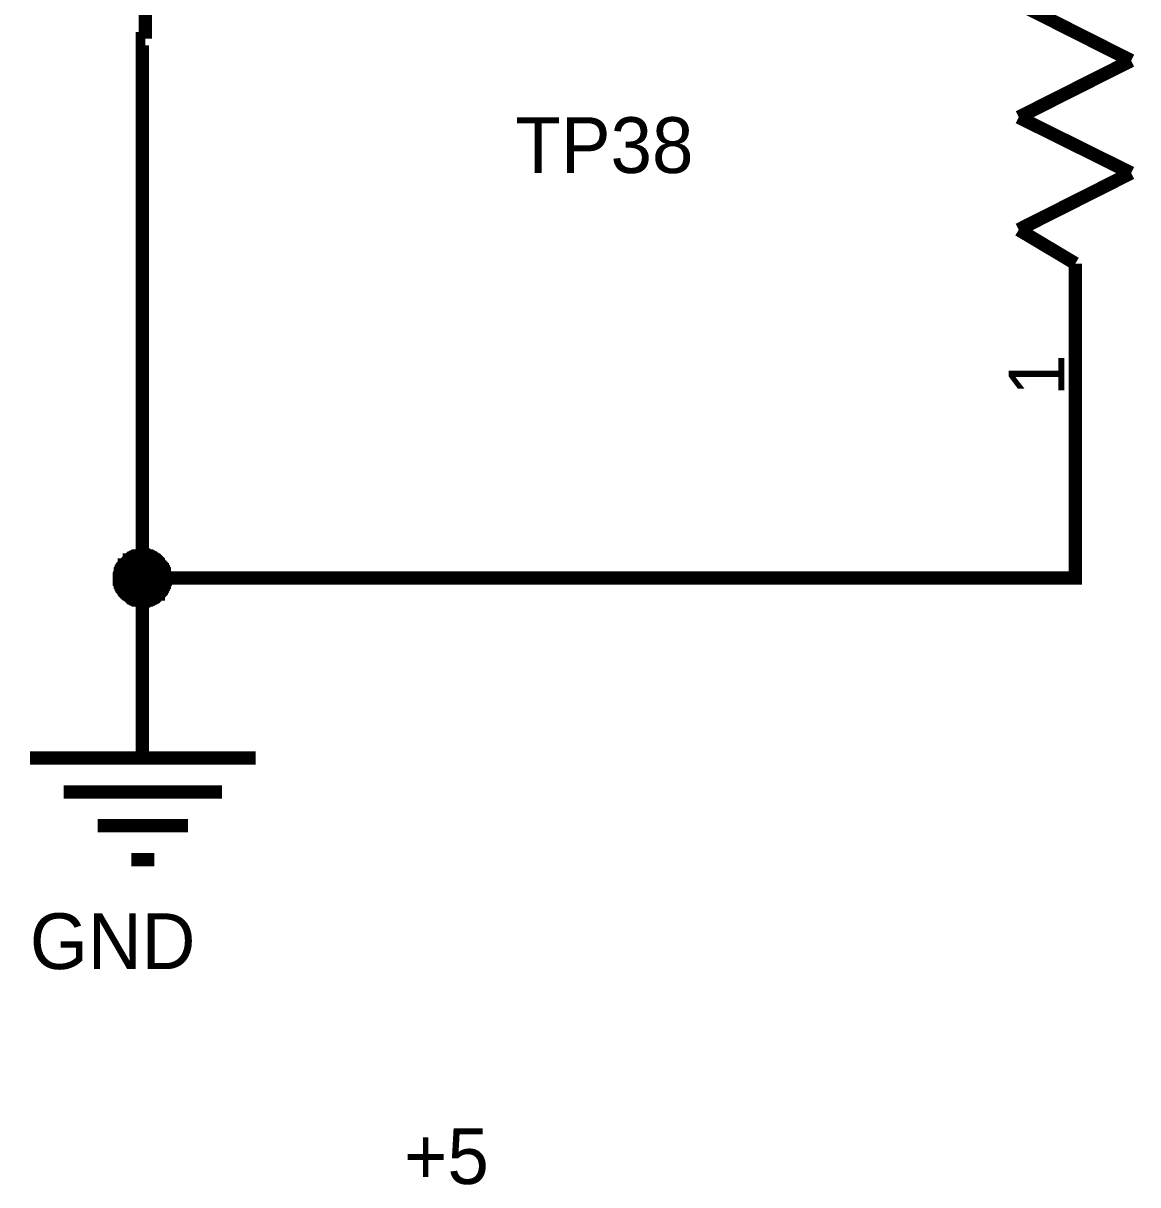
# Model space of a CAD drawing. Header units: millimetres. Extents: x 0 to 800, y 0 to 567.
# Drawn here: x 54.15 to 79.24, y 117.89 to 144.04 of the extents above; entities that cross this region are included whole.
import ezdxf

# ---------------------------------------------------------------- set-up
doc = ezdxf.new("R2010")
doc.units = ezdxf.units.MM
doc.layers.add('Sheet', color=255, linetype='Continuous')

msp = doc.modelspace()

# ---------------------------------------------------------------- linework, layer by layer
at = {"layer": 'Sheet'}
for points, const_width in [([(56.894, 148.773), (56.894, 143.688)], 0.3), ([(79.092, 143.195), (76.561, 144.472)], 0.3), ([(56.827, 130.047), (56.827, 131.548), (56.827, 143.688), (56.894, 143.688)], 0.3), ([(76.561, 141.919), (79.092, 143.195)], 0.3), ([(79.092, 140.664), (76.561, 141.919)], 0.3), ([(76.561, 139.388), (79.092, 140.664)], 0.3), ([(77.837, 138.626), (76.561, 139.388)], 0.3), ([(77.837, 138.626), (77.837, 133.541)], 0.3), ([(77.837, 138.626), (77.837, 137.864)], 0.3), ([(77.837, 133.541), (77.837, 131.548), (56.827, 131.548)], 0.3), ([(56.312, 131.548), (56.312, 131.57), (56.312, 131.593), (56.312, 131.615), (56.312, 131.638), (56.334, 131.682), (56.334, 131.705), (56.334, 131.727), (56.356, 131.75), (56.356, 131.772), (56.379, 131.794), (56.379, 131.817), (56.401, 131.839), (56.424, 131.839), (56.424, 131.862), (56.446, 131.884), (56.468, 131.906), (56.491, 131.929), (56.513, 131.951), (56.536, 131.951), (56.536, 131.974), (56.558, 131.996), (56.58, 131.996), (56.603, 132.018), (56.625, 132.018), (56.648, 132.041), (56.67, 132.041), (56.692, 132.041), (56.737, 132.063), (56.76, 132.063), (56.782, 132.063), (56.804, 132.063), (56.827, 132.063)], 0.3), ([(56.312, 131.548), (56.312, 131.57), (56.312, 131.593), (56.312, 131.615), (56.312, 131.638), (56.334, 131.682), (56.334, 131.705), (56.334, 131.727), (56.356, 131.75), (56.356, 131.772), (56.379, 131.794), (56.379, 131.817), (56.401, 131.839), (56.424, 131.839), (56.424, 131.862), (56.446, 131.884), (56.468, 131.906), (56.491, 131.929), (56.513, 131.951), (56.536, 131.951), (56.536, 131.974), (56.558, 131.996), (56.58, 131.996), (56.603, 132.018), (56.625, 132.018), (56.648, 132.041), (56.67, 132.041), (56.692, 132.041), (56.737, 132.063), (56.76, 132.063), (56.782, 132.063), (56.804, 132.063), (56.827, 132.063)], 0.3), ([(56.312, 131.548), (56.312, 131.57), (56.312, 131.593), (56.312, 131.615), (56.312, 131.638), (56.334, 131.682), (56.334, 131.705), (56.334, 131.727), (56.356, 131.75), (56.356, 131.772), (56.379, 131.794), (56.379, 131.817), (56.401, 131.839), (56.424, 131.839), (56.424, 131.862), (56.446, 131.884), (56.468, 131.906), (56.491, 131.929), (56.513, 131.951), (56.536, 131.951), (56.536, 131.974), (56.558, 131.996), (56.58, 131.996), (56.603, 132.018), (56.625, 132.018), (56.648, 132.041), (56.67, 132.041), (56.692, 132.041), (56.737, 132.063), (56.76, 132.063), (56.782, 132.063), (56.804, 132.063), (56.827, 132.063)], 0.3), ([(56.312, 131.548), (56.312, 131.57), (56.312, 131.593), (56.312, 131.615), (56.312, 131.638), (56.334, 131.682), (56.334, 131.705), (56.334, 131.727), (56.356, 131.75), (56.356, 131.772), (56.379, 131.794), (56.379, 131.817), (56.401, 131.839), (56.424, 131.839), (56.424, 131.862), (56.446, 131.884), (56.468, 131.906), (56.491, 131.929), (56.513, 131.951), (56.536, 131.951), (56.536, 131.974), (56.558, 131.996), (56.58, 131.996), (56.603, 132.018), (56.625, 132.018), (56.648, 132.041), (56.67, 132.041), (56.692, 132.041), (56.737, 132.063), (56.76, 132.063), (56.782, 132.063), (56.804, 132.063), (56.827, 132.063)], 0.3), ([(56.312, 131.548), (56.312, 131.57), (56.312, 131.593), (56.312, 131.615), (56.312, 131.638), (56.334, 131.682), (56.334, 131.705), (56.334, 131.727), (56.356, 131.75), (56.356, 131.772), (56.379, 131.794), (56.379, 131.817), (56.401, 131.839), (56.424, 131.839), (56.424, 131.862), (56.446, 131.884), (56.468, 131.906), (56.491, 131.929), (56.513, 131.951), (56.536, 131.951), (56.536, 131.974), (56.558, 131.996), (56.58, 131.996), (56.603, 132.018), (56.625, 132.018), (56.648, 132.041), (56.67, 132.041), (56.692, 132.041), (56.737, 132.063), (56.76, 132.063), (56.782, 132.063), (56.804, 132.063), (56.827, 132.063)], 0.0991), ([(56.312, 131.548), (56.312, 131.57), (56.312, 131.593), (56.312, 131.615), (56.312, 131.638), (56.334, 131.682), (56.334, 131.705), (56.334, 131.727), (56.356, 131.75), (56.356, 131.772), (56.379, 131.794), (56.379, 131.817), (56.401, 131.839), (56.424, 131.839), (56.424, 131.862), (56.446, 131.884), (56.468, 131.906), (56.491, 131.929), (56.513, 131.951), (56.536, 131.951), (56.536, 131.974), (56.558, 131.996), (56.58, 131.996), (56.603, 132.018), (56.625, 132.018), (56.648, 132.041), (56.67, 132.041), (56.692, 132.041), (56.737, 132.063), (56.76, 132.063), (56.782, 132.063), (56.804, 132.063), (56.827, 132.063)], 0.0991), ([(56.312, 131.548), (56.312, 131.57), (56.312, 131.593), (56.312, 131.615), (56.312, 131.638), (56.334, 131.682), (56.334, 131.705), (56.334, 131.727), (56.356, 131.75), (56.356, 131.772), (56.379, 131.794), (56.379, 131.817), (56.401, 131.839), (56.424, 131.839), (56.424, 131.862), (56.446, 131.884), (56.468, 131.906), (56.491, 131.929), (56.513, 131.951), (56.536, 131.951), (56.536, 131.974), (56.558, 131.996), (56.58, 131.996), (56.603, 132.018), (56.625, 132.018), (56.648, 132.041), (56.67, 132.041), (56.692, 132.041), (56.737, 132.063), (56.76, 132.063), (56.782, 132.063), (56.804, 132.063), (56.827, 132.063)], 0.0991), ([(56.312, 131.548), (56.312, 131.57), (56.312, 131.593), (56.312, 131.615), (56.312, 131.638), (56.334, 131.682), (56.334, 131.705), (56.334, 131.727), (56.356, 131.75), (56.356, 131.772), (56.379, 131.794), (56.379, 131.817), (56.401, 131.839), (56.424, 131.839), (56.424, 131.862), (56.446, 131.884), (56.468, 131.906), (56.491, 131.929), (56.513, 131.951), (56.536, 131.951), (56.536, 131.974), (56.558, 131.996), (56.58, 131.996), (56.603, 132.018), (56.625, 132.018), (56.648, 132.041), (56.67, 132.041), (56.692, 132.041), (56.737, 132.063), (56.76, 132.063), (56.782, 132.063), (56.804, 132.063), (56.827, 132.063)], 0.0991), ([(56.827, 132.063), (56.827, 132.063)], 0.3), ([(56.827, 132.063), (56.849, 132.063), (56.872, 132.063), (56.916, 132.063), (56.939, 132.063), (56.961, 132.041), (56.984, 132.041), (57.006, 132.041), (57.028, 132.018), (57.051, 132.018), (57.073, 131.996), (57.096, 131.996), (57.118, 131.974), (57.14, 131.951), (57.163, 131.951), (57.185, 131.929), (57.185, 131.906), (57.208, 131.884), (57.23, 131.862), (57.252, 131.839), (57.252, 131.839), (57.275, 131.817), (57.275, 131.794), (57.297, 131.772), (57.297, 131.75), (57.32, 131.727), (57.32, 131.705), (57.32, 131.682), (57.342, 131.638), (57.342, 131.615), (57.342, 131.593), (57.342, 131.57), (57.342, 131.548)], 0.3), ([(56.827, 132.063), (56.827, 132.063)], 0.3), ([(56.827, 132.063), (56.849, 132.063), (56.872, 132.063), (56.916, 132.063), (56.939, 132.063), (56.961, 132.041), (56.984, 132.041), (57.006, 132.041), (57.028, 132.018), (57.051, 132.018), (57.073, 131.996), (57.096, 131.996), (57.118, 131.974), (57.14, 131.951), (57.163, 131.951), (57.185, 131.929), (57.185, 131.906), (57.208, 131.884), (57.23, 131.862), (57.252, 131.839), (57.252, 131.839), (57.275, 131.817), (57.275, 131.794), (57.297, 131.772), (57.297, 131.75), (57.32, 131.727), (57.32, 131.705), (57.32, 131.682), (57.342, 131.638), (57.342, 131.615), (57.342, 131.593), (57.342, 131.57), (57.342, 131.548)], 0.3), ([(56.827, 132.063), (56.827, 132.063)], 0.3), ([(56.827, 132.063), (56.849, 132.063), (56.872, 132.063), (56.916, 132.063), (56.939, 132.063), (56.961, 132.041), (56.984, 132.041), (57.006, 132.041), (57.028, 132.018), (57.051, 132.018), (57.073, 131.996), (57.096, 131.996), (57.118, 131.974), (57.14, 131.951), (57.163, 131.951), (57.185, 131.929), (57.185, 131.906), (57.208, 131.884), (57.23, 131.862), (57.252, 131.839), (57.252, 131.839), (57.275, 131.817), (57.275, 131.794), (57.297, 131.772), (57.297, 131.75), (57.32, 131.727), (57.32, 131.705), (57.32, 131.682), (57.342, 131.638), (57.342, 131.615), (57.342, 131.593), (57.342, 131.57), (57.342, 131.548)], 0.3), ([(56.827, 132.063), (56.827, 132.063)], 0.3), ([(56.827, 132.063), (56.849, 132.063), (56.872, 132.063), (56.916, 132.063), (56.939, 132.063), (56.961, 132.041), (56.984, 132.041), (57.006, 132.041), (57.028, 132.018), (57.051, 132.018), (57.073, 131.996), (57.096, 131.996), (57.118, 131.974), (57.14, 131.951), (57.163, 131.951), (57.185, 131.929), (57.185, 131.906), (57.208, 131.884), (57.23, 131.862), (57.252, 131.839), (57.252, 131.839), (57.275, 131.817), (57.275, 131.794), (57.297, 131.772), (57.297, 131.75), (57.32, 131.727), (57.32, 131.705), (57.32, 131.682), (57.342, 131.638), (57.342, 131.615), (57.342, 131.593), (57.342, 131.57), (57.342, 131.548)], 0.3), ([(56.827, 132.063), (56.827, 132.063)], 0.0991), ([(56.827, 132.063), (56.849, 132.063), (56.872, 132.063), (56.916, 132.063), (56.939, 132.063), (56.961, 132.041), (56.984, 132.041), (57.006, 132.041), (57.028, 132.018), (57.051, 132.018), (57.073, 131.996), (57.096, 131.996), (57.118, 131.974), (57.14, 131.951), (57.163, 131.951), (57.185, 131.929), (57.185, 131.906), (57.208, 131.884), (57.23, 131.862), (57.252, 131.839), (57.252, 131.839), (57.275, 131.817), (57.275, 131.794), (57.297, 131.772), (57.297, 131.75), (57.32, 131.727), (57.32, 131.705), (57.32, 131.682), (57.342, 131.638), (57.342, 131.615), (57.342, 131.593), (57.342, 131.57), (57.342, 131.548)], 0.0991), ([(56.827, 132.063), (56.827, 132.063)], 0.0991), ([(56.827, 132.063), (56.849, 132.063), (56.872, 132.063), (56.916, 132.063), (56.939, 132.063), (56.961, 132.041), (56.984, 132.041), (57.006, 132.041), (57.028, 132.018), (57.051, 132.018), (57.073, 131.996), (57.096, 131.996), (57.118, 131.974), (57.14, 131.951), (57.163, 131.951), (57.185, 131.929), (57.185, 131.906), (57.208, 131.884), (57.23, 131.862), (57.252, 131.839), (57.252, 131.839), (57.275, 131.817), (57.275, 131.794), (57.297, 131.772), (57.297, 131.75), (57.32, 131.727), (57.32, 131.705), (57.32, 131.682), (57.342, 131.638), (57.342, 131.615), (57.342, 131.593), (57.342, 131.57), (57.342, 131.548)], 0.0991), ([(56.827, 132.063), (56.827, 132.063)], 0.0991), ([(56.827, 132.063), (56.849, 132.063), (56.872, 132.063), (56.916, 132.063), (56.939, 132.063), (56.961, 132.041), (56.984, 132.041), (57.006, 132.041), (57.028, 132.018), (57.051, 132.018), (57.073, 131.996), (57.096, 131.996), (57.118, 131.974), (57.14, 131.951), (57.163, 131.951), (57.185, 131.929), (57.185, 131.906), (57.208, 131.884), (57.23, 131.862), (57.252, 131.839), (57.252, 131.839), (57.275, 131.817), (57.275, 131.794), (57.297, 131.772), (57.297, 131.75), (57.32, 131.727), (57.32, 131.705), (57.32, 131.682), (57.342, 131.638), (57.342, 131.615), (57.342, 131.593), (57.342, 131.57), (57.342, 131.548)], 0.0991), ([(56.827, 132.063), (56.827, 132.063)], 0.0991), ([(56.827, 132.063), (56.849, 132.063), (56.872, 132.063), (56.916, 132.063), (56.939, 132.063), (56.961, 132.041), (56.984, 132.041), (57.006, 132.041), (57.028, 132.018), (57.051, 132.018), (57.073, 131.996), (57.096, 131.996), (57.118, 131.974), (57.14, 131.951), (57.163, 131.951), (57.185, 131.929), (57.185, 131.906), (57.208, 131.884), (57.23, 131.862), (57.252, 131.839), (57.252, 131.839), (57.275, 131.817), (57.275, 131.794), (57.297, 131.772), (57.297, 131.75), (57.32, 131.727), (57.32, 131.705), (57.32, 131.682), (57.342, 131.638), (57.342, 131.615), (57.342, 131.593), (57.342, 131.57), (57.342, 131.548)], 0.0991), ([(56.827, 131.033), (56.804, 131.033), (56.782, 131.033), (56.76, 131.033), (56.737, 131.033), (56.692, 131.055), (56.67, 131.055), (56.648, 131.055), (56.625, 131.078), (56.603, 131.078), (56.58, 131.1), (56.558, 131.1), (56.536, 131.122), (56.536, 131.122), (56.513, 131.145), (56.491, 131.167), (56.468, 131.19), (56.446, 131.19), (56.424, 131.212), (56.424, 131.234), (56.401, 131.257), (56.379, 131.279), (56.379, 131.302), (56.356, 131.324), (56.356, 131.346), (56.334, 131.369), (56.334, 131.391), (56.334, 131.414), (56.312, 131.436), (56.312, 131.458), (56.312, 131.503), (56.312, 131.526), (56.312, 131.548)], 0.3), ([(56.312, 131.548), (56.312, 131.548)], 0.3), ([(56.827, 131.033), (56.804, 131.033), (56.782, 131.033), (56.76, 131.033), (56.737, 131.033), (56.692, 131.055), (56.67, 131.055), (56.648, 131.055), (56.625, 131.078), (56.603, 131.078), (56.58, 131.1), (56.558, 131.1), (56.536, 131.122), (56.536, 131.122), (56.513, 131.145), (56.491, 131.167), (56.468, 131.19), (56.446, 131.19), (56.424, 131.212), (56.424, 131.234), (56.401, 131.257), (56.379, 131.279), (56.379, 131.302), (56.356, 131.324), (56.356, 131.346), (56.334, 131.369), (56.334, 131.391), (56.334, 131.414), (56.312, 131.436), (56.312, 131.458), (56.312, 131.503), (56.312, 131.526), (56.312, 131.548)], 0.3), ([(56.312, 131.548), (56.312, 131.548)], 0.3), ([(56.827, 131.033), (56.804, 131.033), (56.782, 131.033), (56.76, 131.033), (56.737, 131.033), (56.692, 131.055), (56.67, 131.055), (56.648, 131.055), (56.625, 131.078), (56.603, 131.078), (56.58, 131.1), (56.558, 131.1), (56.536, 131.122), (56.536, 131.122), (56.513, 131.145), (56.491, 131.167), (56.468, 131.19), (56.446, 131.19), (56.424, 131.212), (56.424, 131.234), (56.401, 131.257), (56.379, 131.279), (56.379, 131.302), (56.356, 131.324), (56.356, 131.346), (56.334, 131.369), (56.334, 131.391), (56.334, 131.414), (56.312, 131.436), (56.312, 131.458), (56.312, 131.503), (56.312, 131.526), (56.312, 131.548)], 0.3), ([(56.312, 131.548), (56.312, 131.548)], 0.3), ([(56.827, 131.033), (56.804, 131.033), (56.782, 131.033), (56.76, 131.033), (56.737, 131.033), (56.692, 131.055), (56.67, 131.055), (56.648, 131.055), (56.625, 131.078), (56.603, 131.078), (56.58, 131.1), (56.558, 131.1), (56.536, 131.122), (56.536, 131.122), (56.513, 131.145), (56.491, 131.167), (56.468, 131.19), (56.446, 131.19), (56.424, 131.212), (56.424, 131.234), (56.401, 131.257), (56.379, 131.279), (56.379, 131.302), (56.356, 131.324), (56.356, 131.346), (56.334, 131.369), (56.334, 131.391), (56.334, 131.414), (56.312, 131.436), (56.312, 131.458), (56.312, 131.503), (56.312, 131.526), (56.312, 131.548)], 0.3), ([(56.312, 131.548), (56.312, 131.548)], 0.3), ([(56.827, 131.033), (56.804, 131.033), (56.782, 131.033), (56.76, 131.033), (56.737, 131.033), (56.692, 131.055), (56.67, 131.055), (56.648, 131.055), (56.625, 131.078), (56.603, 131.078), (56.58, 131.1), (56.558, 131.1), (56.536, 131.122), (56.536, 131.122), (56.513, 131.145), (56.491, 131.167), (56.468, 131.19), (56.446, 131.19), (56.424, 131.212), (56.424, 131.234), (56.401, 131.257), (56.379, 131.279), (56.379, 131.302), (56.356, 131.324), (56.356, 131.346), (56.334, 131.369), (56.334, 131.391), (56.334, 131.414), (56.312, 131.436), (56.312, 131.458), (56.312, 131.503), (56.312, 131.526), (56.312, 131.548)], 0.0991), ([(56.312, 131.548), (56.312, 131.548)], 0.0991), ([(56.827, 131.033), (56.804, 131.033), (56.782, 131.033), (56.76, 131.033), (56.737, 131.033), (56.692, 131.055), (56.67, 131.055), (56.648, 131.055), (56.625, 131.078), (56.603, 131.078), (56.58, 131.1), (56.558, 131.1), (56.536, 131.122), (56.536, 131.122), (56.513, 131.145), (56.491, 131.167), (56.468, 131.19), (56.446, 131.19), (56.424, 131.212), (56.424, 131.234), (56.401, 131.257), (56.379, 131.279), (56.379, 131.302), (56.356, 131.324), (56.356, 131.346), (56.334, 131.369), (56.334, 131.391), (56.334, 131.414), (56.312, 131.436), (56.312, 131.458), (56.312, 131.503), (56.312, 131.526), (56.312, 131.548)], 0.0991), ([(56.312, 131.548), (56.312, 131.548)], 0.0991), ([(56.827, 131.033), (56.804, 131.033), (56.782, 131.033), (56.76, 131.033), (56.737, 131.033), (56.692, 131.055), (56.67, 131.055), (56.648, 131.055), (56.625, 131.078), (56.603, 131.078), (56.58, 131.1), (56.558, 131.1), (56.536, 131.122), (56.536, 131.122), (56.513, 131.145), (56.491, 131.167), (56.468, 131.19), (56.446, 131.19), (56.424, 131.212), (56.424, 131.234), (56.401, 131.257), (56.379, 131.279), (56.379, 131.302), (56.356, 131.324), (56.356, 131.346), (56.334, 131.369), (56.334, 131.391), (56.334, 131.414), (56.312, 131.436), (56.312, 131.458), (56.312, 131.503), (56.312, 131.526), (56.312, 131.548)], 0.0991), ([(56.312, 131.548), (56.312, 131.548)], 0.0991), ([(56.827, 131.033), (56.804, 131.033), (56.782, 131.033), (56.76, 131.033), (56.737, 131.033), (56.692, 131.055), (56.67, 131.055), (56.648, 131.055), (56.625, 131.078), (56.603, 131.078), (56.58, 131.1), (56.558, 131.1), (56.536, 131.122), (56.536, 131.122), (56.513, 131.145), (56.491, 131.167), (56.468, 131.19), (56.446, 131.19), (56.424, 131.212), (56.424, 131.234), (56.401, 131.257), (56.379, 131.279), (56.379, 131.302), (56.356, 131.324), (56.356, 131.346), (56.334, 131.369), (56.334, 131.391), (56.334, 131.414), (56.312, 131.436), (56.312, 131.458), (56.312, 131.503), (56.312, 131.526), (56.312, 131.548)], 0.0991), ([(56.312, 131.548), (56.312, 131.548)], 0.0991), ([(57.342, 131.548), (57.342, 131.526), (57.342, 131.503), (57.342, 131.458), (57.342, 131.436), (57.32, 131.414), (57.32, 131.391), (57.32, 131.369), (57.297, 131.346), (57.297, 131.324), (57.275, 131.302), (57.275, 131.279), (57.252, 131.257), (57.252, 131.234), (57.23, 131.212), (57.208, 131.19), (57.185, 131.19), (57.185, 131.167), (57.163, 131.145), (57.14, 131.122), (57.118, 131.122), (57.096, 131.1), (57.073, 131.1), (57.051, 131.078), (57.028, 131.078), (57.006, 131.055), (56.984, 131.055), (56.961, 131.055), (56.939, 131.033), (56.916, 131.033), (56.872, 131.033), (56.849, 131.033), (56.827, 131.033)], 0.3), ([(57.342, 131.548), (57.342, 131.526), (57.342, 131.503), (57.342, 131.458), (57.342, 131.436), (57.32, 131.414), (57.32, 131.391), (57.32, 131.369), (57.297, 131.346), (57.297, 131.324), (57.275, 131.302), (57.275, 131.279), (57.252, 131.257), (57.252, 131.234), (57.23, 131.212), (57.208, 131.19), (57.185, 131.19), (57.185, 131.167), (57.163, 131.145), (57.14, 131.122), (57.118, 131.122), (57.096, 131.1), (57.073, 131.1), (57.051, 131.078), (57.028, 131.078), (57.006, 131.055), (56.984, 131.055), (56.961, 131.055), (56.939, 131.033), (56.916, 131.033), (56.872, 131.033), (56.849, 131.033), (56.827, 131.033)], 0.3), ([(57.342, 131.548), (57.342, 131.526), (57.342, 131.503), (57.342, 131.458), (57.342, 131.436), (57.32, 131.414), (57.32, 131.391), (57.32, 131.369), (57.297, 131.346), (57.297, 131.324), (57.275, 131.302), (57.275, 131.279), (57.252, 131.257), (57.252, 131.234), (57.23, 131.212), (57.208, 131.19), (57.185, 131.19), (57.185, 131.167), (57.163, 131.145), (57.14, 131.122), (57.118, 131.122), (57.096, 131.1), (57.073, 131.1), (57.051, 131.078), (57.028, 131.078), (57.006, 131.055), (56.984, 131.055), (56.961, 131.055), (56.939, 131.033), (56.916, 131.033), (56.872, 131.033), (56.849, 131.033), (56.827, 131.033)], 0.3), ([(57.342, 131.548), (57.342, 131.526), (57.342, 131.503), (57.342, 131.458), (57.342, 131.436), (57.32, 131.414), (57.32, 131.391), (57.32, 131.369), (57.297, 131.346), (57.297, 131.324), (57.275, 131.302), (57.275, 131.279), (57.252, 131.257), (57.252, 131.234), (57.23, 131.212), (57.208, 131.19), (57.185, 131.19), (57.185, 131.167), (57.163, 131.145), (57.14, 131.122), (57.118, 131.122), (57.096, 131.1), (57.073, 131.1), (57.051, 131.078), (57.028, 131.078), (57.006, 131.055), (56.984, 131.055), (56.961, 131.055), (56.939, 131.033), (56.916, 131.033), (56.872, 131.033), (56.849, 131.033), (56.827, 131.033)], 0.3), ([(57.342, 131.548), (57.342, 131.526), (57.342, 131.503), (57.342, 131.458), (57.342, 131.436), (57.32, 131.414), (57.32, 131.391), (57.32, 131.369), (57.297, 131.346), (57.297, 131.324), (57.275, 131.302), (57.275, 131.279), (57.252, 131.257), (57.252, 131.234), (57.23, 131.212), (57.208, 131.19), (57.185, 131.19), (57.185, 131.167), (57.163, 131.145), (57.14, 131.122), (57.118, 131.122), (57.096, 131.1), (57.073, 131.1), (57.051, 131.078), (57.028, 131.078), (57.006, 131.055), (56.984, 131.055), (56.961, 131.055), (56.939, 131.033), (56.916, 131.033), (56.872, 131.033), (56.849, 131.033), (56.827, 131.033)], 0.0991), ([(57.342, 131.548), (57.342, 131.526), (57.342, 131.503), (57.342, 131.458), (57.342, 131.436), (57.32, 131.414), (57.32, 131.391), (57.32, 131.369), (57.297, 131.346), (57.297, 131.324), (57.275, 131.302), (57.275, 131.279), (57.252, 131.257), (57.252, 131.234), (57.23, 131.212), (57.208, 131.19), (57.185, 131.19), (57.185, 131.167), (57.163, 131.145), (57.14, 131.122), (57.118, 131.122), (57.096, 131.1), (57.073, 131.1), (57.051, 131.078), (57.028, 131.078), (57.006, 131.055), (56.984, 131.055), (56.961, 131.055), (56.939, 131.033), (56.916, 131.033), (56.872, 131.033), (56.849, 131.033), (56.827, 131.033)], 0.0991), ([(57.342, 131.548), (57.342, 131.526), (57.342, 131.503), (57.342, 131.458), (57.342, 131.436), (57.32, 131.414), (57.32, 131.391), (57.32, 131.369), (57.297, 131.346), (57.297, 131.324), (57.275, 131.302), (57.275, 131.279), (57.252, 131.257), (57.252, 131.234), (57.23, 131.212), (57.208, 131.19), (57.185, 131.19), (57.185, 131.167), (57.163, 131.145), (57.14, 131.122), (57.118, 131.122), (57.096, 131.1), (57.073, 131.1), (57.051, 131.078), (57.028, 131.078), (57.006, 131.055), (56.984, 131.055), (56.961, 131.055), (56.939, 131.033), (56.916, 131.033), (56.872, 131.033), (56.849, 131.033), (56.827, 131.033)], 0.0991), ([(57.342, 131.548), (57.342, 131.526), (57.342, 131.503), (57.342, 131.458), (57.342, 131.436), (57.32, 131.414), (57.32, 131.391), (57.32, 131.369), (57.297, 131.346), (57.297, 131.324), (57.275, 131.302), (57.275, 131.279), (57.252, 131.257), (57.252, 131.234), (57.23, 131.212), (57.208, 131.19), (57.185, 131.19), (57.185, 131.167), (57.163, 131.145), (57.14, 131.122), (57.118, 131.122), (57.096, 131.1), (57.073, 131.1), (57.051, 131.078), (57.028, 131.078), (57.006, 131.055), (56.984, 131.055), (56.961, 131.055), (56.939, 131.033), (56.916, 131.033), (56.872, 131.033), (56.849, 131.033), (56.827, 131.033)], 0.0991), ([(57.342, 131.548), (57.342, 131.548), (57.342, 131.548), (57.342, 131.548), (57.342, 131.548), (57.342, 131.548), (57.342, 131.548), (57.342, 131.548), (57.342, 131.548), (57.342, 131.548), (57.342, 131.548), (57.342, 131.548), (57.342, 131.548), (57.342, 131.548), (57.342, 131.548), (57.342, 131.548), (57.342, 131.548), (57.342, 131.548), (57.342, 131.548), (57.342, 131.548), (57.342, 131.548), (57.342, 131.548), (57.342, 131.548), (57.342, 131.548), (57.342, 131.548), (57.342, 131.548), (57.342, 131.548), (57.342, 131.548), (57.342, 131.548), (57.342, 131.548), (57.342, 131.548), (57.342, 131.548), (57.342, 131.548)], 0.3), ([(57.342, 131.548), (57.342, 131.548)], 0.3), ([(57.342, 131.548), (57.342, 131.548), (57.342, 131.548), (57.342, 131.548), (57.342, 131.548), (57.342, 131.548), (57.342, 131.548), (57.342, 131.548), (57.342, 131.548), (57.342, 131.548), (57.342, 131.548), (57.342, 131.548), (57.342, 131.548), (57.342, 131.548), (57.342, 131.548), (57.342, 131.548), (57.342, 131.548), (57.342, 131.548), (57.342, 131.548), (57.342, 131.548), (57.342, 131.548), (57.342, 131.548), (57.342, 131.548), (57.342, 131.548), (57.342, 131.548), (57.342, 131.548), (57.342, 131.548), (57.342, 131.548), (57.342, 131.548), (57.342, 131.548), (57.342, 131.548), (57.342, 131.548), (57.342, 131.548)], 0.3), ([(57.342, 131.548), (57.342, 131.548)], 0.3), ([(57.342, 131.548), (57.342, 131.548), (57.342, 131.548), (57.342, 131.548), (57.342, 131.548), (57.342, 131.548), (57.342, 131.548), (57.342, 131.548), (57.342, 131.548), (57.342, 131.548), (57.342, 131.548), (57.342, 131.548), (57.342, 131.548), (57.342, 131.548), (57.342, 131.548), (57.342, 131.548), (57.342, 131.548), (57.342, 131.548), (57.342, 131.548), (57.342, 131.548), (57.342, 131.548), (57.342, 131.548), (57.342, 131.548), (57.342, 131.548), (57.342, 131.548), (57.342, 131.548), (57.342, 131.548), (57.342, 131.548), (57.342, 131.548), (57.342, 131.548), (57.342, 131.548), (57.342, 131.548), (57.342, 131.548)], 0.3), ([(57.342, 131.548), (57.342, 131.548)], 0.3), ([(57.342, 131.548), (57.342, 131.548), (57.342, 131.548), (57.342, 131.548), (57.342, 131.548), (57.342, 131.548), (57.342, 131.548), (57.342, 131.548), (57.342, 131.548), (57.342, 131.548), (57.342, 131.548), (57.342, 131.548), (57.342, 131.548), (57.342, 131.548), (57.342, 131.548), (57.342, 131.548), (57.342, 131.548), (57.342, 131.548), (57.342, 131.548), (57.342, 131.548), (57.342, 131.548), (57.342, 131.548), (57.342, 131.548), (57.342, 131.548), (57.342, 131.548), (57.342, 131.548), (57.342, 131.548), (57.342, 131.548), (57.342, 131.548), (57.342, 131.548), (57.342, 131.548), (57.342, 131.548), (57.342, 131.548)], 0.3), ([(57.342, 131.548), (57.342, 131.548)], 0.3), ([(57.342, 131.548), (57.342, 131.548), (57.342, 131.548), (57.342, 131.548), (57.342, 131.548), (57.342, 131.548), (57.342, 131.548), (57.342, 131.548), (57.342, 131.548), (57.342, 131.548), (57.342, 131.548), (57.342, 131.548), (57.342, 131.548), (57.342, 131.548), (57.342, 131.548), (57.342, 131.548), (57.342, 131.548), (57.342, 131.548), (57.342, 131.548), (57.342, 131.548), (57.342, 131.548), (57.342, 131.548), (57.342, 131.548), (57.342, 131.548), (57.342, 131.548), (57.342, 131.548), (57.342, 131.548), (57.342, 131.548), (57.342, 131.548), (57.342, 131.548), (57.342, 131.548), (57.342, 131.548), (57.342, 131.548)], 0.0991), ([(57.342, 131.548), (57.342, 131.548)], 0.0991), ([(57.342, 131.548), (57.342, 131.548), (57.342, 131.548), (57.342, 131.548), (57.342, 131.548), (57.342, 131.548), (57.342, 131.548), (57.342, 131.548), (57.342, 131.548), (57.342, 131.548), (57.342, 131.548), (57.342, 131.548), (57.342, 131.548), (57.342, 131.548), (57.342, 131.548), (57.342, 131.548), (57.342, 131.548), (57.342, 131.548), (57.342, 131.548), (57.342, 131.548), (57.342, 131.548), (57.342, 131.548), (57.342, 131.548), (57.342, 131.548), (57.342, 131.548), (57.342, 131.548), (57.342, 131.548), (57.342, 131.548), (57.342, 131.548), (57.342, 131.548), (57.342, 131.548), (57.342, 131.548), (57.342, 131.548)], 0.0991), ([(57.342, 131.548), (57.342, 131.548)], 0.0991), ([(57.342, 131.548), (57.342, 131.548), (57.342, 131.548), (57.342, 131.548), (57.342, 131.548), (57.342, 131.548), (57.342, 131.548), (57.342, 131.548), (57.342, 131.548), (57.342, 131.548), (57.342, 131.548), (57.342, 131.548), (57.342, 131.548), (57.342, 131.548), (57.342, 131.548), (57.342, 131.548), (57.342, 131.548), (57.342, 131.548), (57.342, 131.548), (57.342, 131.548), (57.342, 131.548), (57.342, 131.548), (57.342, 131.548), (57.342, 131.548), (57.342, 131.548), (57.342, 131.548), (57.342, 131.548), (57.342, 131.548), (57.342, 131.548), (57.342, 131.548), (57.342, 131.548), (57.342, 131.548), (57.342, 131.548)], 0.0991), ([(57.342, 131.548), (57.342, 131.548)], 0.0991), ([(57.342, 131.548), (57.342, 131.548), (57.342, 131.548), (57.342, 131.548), (57.342, 131.548), (57.342, 131.548), (57.342, 131.548), (57.342, 131.548), (57.342, 131.548), (57.342, 131.548), (57.342, 131.548), (57.342, 131.548), (57.342, 131.548), (57.342, 131.548), (57.342, 131.548), (57.342, 131.548), (57.342, 131.548), (57.342, 131.548), (57.342, 131.548), (57.342, 131.548), (57.342, 131.548), (57.342, 131.548), (57.342, 131.548), (57.342, 131.548), (57.342, 131.548), (57.342, 131.548), (57.342, 131.548), (57.342, 131.548), (57.342, 131.548), (57.342, 131.548), (57.342, 131.548), (57.342, 131.548), (57.342, 131.548)], 0.0991), ([(57.342, 131.548), (57.342, 131.548)], 0.0991), ([(56.827, 130.047), (56.827, 127.494)], 0.3), ([(54.296, 127.494), (59.38, 127.494)], 0.3), ([(55.057, 126.732), (58.619, 126.732)], 0.3), ([(55.819, 125.971), (57.857, 125.971)], 0.3), ([(56.58, 125.209), (57.096, 125.209)], 0.3)]:
    msp.add_lwpolyline(points, dxfattribs=dict(at, const_width=const_width))
at = {"layer": 'Sheet', "const_width": 0.508}
msp.add_lwpolyline([(56.566, 131.552, 1), (57.074, 131.552, 1)], format="xyb", close=True, dxfattribs=at)

# ---------------------------------------------------------------- texts
at = {"layer": 'Sheet'}
for s, p in [('TP38', (65.227, 140.664)), ('GND', (54.296, 122.745)), ('+5', (62.718, 117.907))]:
    msp.add_text(s, height=1.2543, dxfattribs=at).set_placement(p)
msp.add_text('1', height=1.254, rotation=90, dxfattribs=at).set_placement((77.591, 135.647))

doc.saveas('drawing.dxf')
